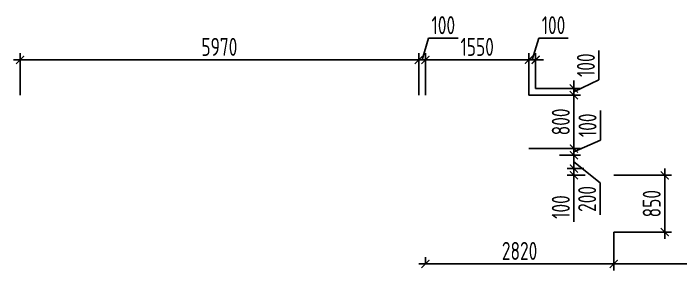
# Model space of a CAD drawing. Header units: millimetres. Extents: x -350007 to 535970, y -888 to 198380.
# Drawn here: x 51792 to 61784, y 104973 to 108826 of the extents above; entities that cross this region are included whole.
import ezdxf

# ---------------------------------------------------------------- set-up
doc = ezdxf.new("R2010")
doc.units = ezdxf.units.MM
doc.layers.add('АР_Размеры нов.', color=15, linetype='Continuous', lineweight=0)
doc.styles.add('ISOCPEUR', font='isocpeur.ttf', dxfattribs={"width": 0.7})
doc.dimstyles.new('R_100', dxfattribs={"dimtxt": 270, "dimasz": 120, "dimexe": 100, "dimexo": 0, "dimgap": 60, "dimtad": 1, "dimdec": 0, "dimrnd": 5, "dimzin": 0, "dimdsep": 46, "dimtxsty": 'ISOCPEUR', "dimblk": 'ARCHTICK', "dimcen": 0, "dimdle": 100, "dimclrd": 256, "dimclre": 256, "dimclrt": 256, "dimadec": 0, "dimazin": 0, "dimtfac": 2, "dimtdec": 0, "dimtofl": 0, "dimtmove": 1, "dimatfit": 3, "dimfxl": 1, "dimtvp": 3, "dimtolj": 1, "dimtzin": 0, "dimarcsym": 0})

# ---------------------------------------------------------------- blocks, each defined once
blk = doc.blocks.new('_ArchTick')
at = {"color": 0, "linetype": 'ByBlock', "const_width": 0.15}
blk.add_lwpolyline([(-0.5, -0.5), (0.5, 0.5)], dxfattribs=at)
blk = doc.blocks.new('*D2397')
at = {"layer": 'АР_Размеры нов.', "lineweight": -2, "ltscale": 500, "transparency": 16777216}
for p, q in [((57962.3, 107600.7), (57962.3, 108229.1)), ((59512.3, 107600.7), (59512.3, 108229.1)), ((57862.3, 108129.1), (59612.3, 108129.1))]:
    blk.add_line(p, q, dxfattribs=at)
at = {"layer": 'АР_Размеры нов.', "lineweight": -2, "ltscale": 500, "transparency": 16777216, "xscale": 120, "yscale": 120, "zscale": 120, "rotation": 180}
blk.add_blockref('_ArchTick', (57962.3, 108129.1), dxfattribs=at)
at = {"layer": 'АР_Размеры нов.', "lineweight": -2, "ltscale": 500, "transparency": 16777216, "xscale": 120, "yscale": 120, "zscale": 120}
blk.add_blockref('_ArchTick', (59512.3, 108129.1), dxfattribs=at)
at = {"layer": 'АР_Размеры нов.', "lineweight": 13, "ltscale": 500, "transparency": 16777216, "insert": (58737.3, 108324.1), "char_height": 270, "attachment_point": 5, "style": 'ISOCPEUR'}
blk.add_mtext('\\A1;1550', dxfattribs=at)
blk = doc.blocks.new('*D2398')
at = {"layer": 'АР_Размеры нов.', "lineweight": -2, "ltscale": 500, "transparency": 16777216}
for p, q in [((59562.3, 108129.1), (59659.8, 108454.1)), ((59659.8, 108454.1), (60101.1, 108454.1)), ((59512.3, 107600.7), (59512.3, 108229.1)), ((59612.3, 107700.7), (59612.3, 108229.1)), ((59512.3, 108129.1), (59392.3, 108129.1)), ((59512.3, 108129.1), (59612.3, 108129.1)), ((59612.3, 108129.1), (59732.3, 108129.1))]:
    blk.add_line(p, q, dxfattribs=at)
at = {"layer": 'АР_Размеры нов.', "lineweight": -2, "ltscale": 500, "transparency": 16777216, "xscale": 120, "yscale": 120, "zscale": 120}
blk.add_blockref('_ArchTick', (59512.3, 108129.1), dxfattribs=at)
at = {"layer": 'АР_Размеры нов.', "lineweight": -2, "ltscale": 500, "transparency": 16777216, "xscale": 120, "yscale": 120, "zscale": 120, "rotation": 180}
blk.add_blockref('_ArchTick', (59612.3, 108129.1), dxfattribs=at)
at = {"layer": 'АР_Размеры нов.', "lineweight": 13, "ltscale": 500, "transparency": 16777216, "insert": (59880.4, 108649.1), "char_height": 270, "attachment_point": 5, "style": 'ISOCPEUR'}
blk.add_mtext('\\A1;100', dxfattribs=at)
blk = doc.blocks.new('*D2399')
at = {"layer": 'АР_Размеры нов.', "lineweight": -2, "ltscale": 500, "transparency": 16777216}
for p, q in [((57912.3, 108129.1), (58009.8, 108454.1)), ((58009.8, 108454.1), (58451.1, 108454.1)), ((57862.3, 107600.7), (57862.3, 108229.1)), ((57962.3, 107600.7), (57962.3, 108229.1)), ((57862.3, 108129.1), (57742.3, 108129.1)), ((57962.3, 108129.1), (57862.3, 108129.1)), ((57962.3, 108129.1), (58082.3, 108129.1))]:
    blk.add_line(p, q, dxfattribs=at)
at = {"layer": 'АР_Размеры нов.', "lineweight": -2, "ltscale": 500, "transparency": 16777216, "xscale": 120, "yscale": 120, "zscale": 120}
blk.add_blockref('_ArchTick', (57862.3, 108129.1), dxfattribs=at)
at = {"layer": 'АР_Размеры нов.', "lineweight": -2, "ltscale": 500, "transparency": 16777216, "xscale": 120, "yscale": 120, "zscale": 120, "rotation": 180}
blk.add_blockref('_ArchTick', (57962.3, 108129.1), dxfattribs=at)
at = {"layer": 'АР_Размеры нов.', "lineweight": 13, "ltscale": 500, "transparency": 16777216, "insert": (58230.4, 108649.1), "char_height": 270, "attachment_point": 5, "style": 'ISOCPEUR'}
blk.add_mtext('\\A1;100', dxfattribs=at)
blk = doc.blocks.new('*D2400')
at = {"layer": 'АР_Размеры нов.', "lineweight": -2, "ltscale": 500, "transparency": 16777216}
for p, q in [((51892.4, 107600.7), (51892.4, 108229.1)), ((57862.3, 107600.7), (57862.3, 108229.1)), ((57962.3, 108129.1), (51792.4, 108129.1))]:
    blk.add_line(p, q, dxfattribs=at)
at = {"layer": 'АР_Размеры нов.', "lineweight": -2, "ltscale": 500, "transparency": 16777216, "xscale": 120, "yscale": 120, "zscale": 120, "rotation": 180}
blk.add_blockref('_ArchTick', (51892.4, 108129.1), dxfattribs=at)
at = {"layer": 'АР_Размеры нов.', "lineweight": -2, "ltscale": 500, "transparency": 16777216, "xscale": 120, "yscale": 120, "zscale": 120}
blk.add_blockref('_ArchTick', (57862.3, 108129.1), dxfattribs=at)
at = {"layer": 'АР_Размеры нов.', "lineweight": 13, "ltscale": 500, "transparency": 16777216, "insert": (54877.3, 108324.1), "char_height": 270, "attachment_point": 5, "style": 'ISOCPEUR'}
blk.add_mtext('\\A1;5970', dxfattribs=at)
blk = doc.blocks.new('*D2401')
at = {"layer": 'АР_Размеры нов.', "lineweight": -2, "ltscale": 500, "transparency": 16777216}
for p, q in [((60184.7, 107700.7), (60184.7, 106700.7)), ((59512.3, 107600.7), (60284.7, 107600.7)), ((59512.3, 106800.7), (60284.7, 106800.7))]:
    blk.add_line(p, q, dxfattribs=at)
at = {"layer": 'АР_Размеры нов.', "lineweight": -2, "ltscale": 500, "transparency": 16777216, "xscale": 120, "yscale": 120, "zscale": 120}
for p, rotation in [((60184.7, 107600.7), 90), ((60184.7, 106800.7), 270)]:
    blk.add_blockref('_ArchTick', p, dxfattribs=dict(at, rotation=rotation))
at = {"layer": 'АР_Размеры нов.', "lineweight": 13, "ltscale": 500, "transparency": 16777216, "insert": (59989.7, 107200.7), "char_height": 270, "attachment_point": 5, "rotation": 90, "style": 'ISOCPEUR'}
blk.add_mtext('\\A1;800', dxfattribs=at)
blk = doc.blocks.new('*D2402')
at = {"layer": 'АР_Размеры нов.', "lineweight": -2, "ltscale": 500, "transparency": 16777216}
for p, q in [((60560.2, 107829.2), (60560.2, 108270.5)), ((60184.7, 107650.7), (60560.2, 107829.2)), ((60184.7, 107700.7), (60184.7, 107820.7)), ((59612.3, 107700.7), (60284.7, 107700.7)), ((60184.7, 107600.7), (60184.7, 107700.7)), ((59512.3, 107600.7), (60284.7, 107600.7)), ((60184.7, 107600.7), (60184.7, 107480.7))]:
    blk.add_line(p, q, dxfattribs=at)
at = {"layer": 'АР_Размеры нов.', "lineweight": -2, "ltscale": 500, "transparency": 16777216, "xscale": 120, "yscale": 120, "zscale": 120}
for p, rotation in [((60184.7, 107700.7), 270), ((60184.7, 107600.7), 90)]:
    blk.add_blockref('_ArchTick', p, dxfattribs=dict(at, rotation=rotation))
at = {"layer": 'АР_Размеры нов.', "lineweight": 13, "ltscale": 500, "transparency": 16777216, "insert": (60365.2, 108049.8), "char_height": 270, "attachment_point": 5, "rotation": 90, "style": 'ISOCPEUR'}
blk.add_mtext('\\A1;100', dxfattribs=at)
blk = doc.blocks.new('*D2540')
at = {"layer": 'АР_Размеры нов.', "lineweight": -2, "ltscale": 500, "transparency": 16777216}
for p, q in [((60584.7, 106929.2), (60584.7, 107370.5)), ((60184.7, 106750.7), (60584.7, 106929.2)), ((60184.7, 106800.7), (60184.7, 106920.7)), ((59970.2, 106800.7), (60284.7, 106800.7)), ((60184.7, 106800.7), (60184.7, 106700.7)), ((59970.2, 106700.7), (60284.7, 106700.7)), ((60184.7, 106700.7), (60184.7, 106580.7))]:
    blk.add_line(p, q, dxfattribs=at)
at = {"layer": 'АР_Размеры нов.', "lineweight": -2, "ltscale": 500, "transparency": 16777216, "xscale": 120, "yscale": 120, "zscale": 120}
for p, rotation in [((60184.7, 106800.7), 270), ((60184.7, 106700.7), 90)]:
    blk.add_blockref('_ArchTick', p, dxfattribs=dict(at, rotation=rotation))
at = {"layer": 'АР_Размеры нов.', "lineweight": 13, "ltscale": 500, "transparency": 16777216, "insert": (60389.7, 107149.8), "char_height": 270, "attachment_point": 5, "rotation": 90, "style": 'ISOCPEUR'}
blk.add_mtext('\\A1;100', dxfattribs=at)
blk = doc.blocks.new('*D2541')
at = {"layer": 'АР_Размеры нов.', "lineweight": -2, "ltscale": 500, "transparency": 16777216}
for p, q in [((60184.7, 106800.7), (60184.7, 106400.7)), ((59970.2, 106700.7), (60284.7, 106700.7)), ((60184.7, 106600.7), (60579, 106286.1)), ((60336.8, 106500.7), (60084.7, 106500.7)), ((60579, 106286.1), (60579, 105807))]:
    blk.add_line(p, q, dxfattribs=at)
at = {"layer": 'АР_Размеры нов.', "lineweight": -2, "ltscale": 500, "transparency": 16777216, "xscale": 120, "yscale": 120, "zscale": 120}
for p, rotation in [((60184.7, 106700.7), 90), ((60184.7, 106500.7), 270)]:
    blk.add_blockref('_ArchTick', p, dxfattribs=dict(at, rotation=rotation))
at = {"layer": 'АР_Размеры нов.', "lineweight": 13, "ltscale": 500, "transparency": 16777216, "insert": (60384, 106046.6), "char_height": 270, "attachment_point": 5, "rotation": 90, "style": 'ISOCPEUR'}
blk.add_mtext('\\A1;200', dxfattribs=at)
blk = doc.blocks.new('*D2542')
at = {"layer": 'АР_Размеры нов.', "lineweight": -2, "ltscale": 500, "transparency": 16777216}
for p, q in [((60184.7, 106500.7), (60184.7, 106620.7)), ((60336.8, 106500.7), (60084.7, 106500.7)), ((60184.7, 106500.7), (60184.7, 106400.7)), ((60354.7, 106400.7), (60084.7, 106400.7)), ((60184.7, 106400.7), (60184.7, 106280.7)), ((60184.7, 105704.5), (60184.7, 106400.7))]:
    blk.add_line(p, q, dxfattribs=at)
at = {"layer": 'АР_Размеры нов.', "lineweight": -2, "ltscale": 500, "transparency": 16777216, "xscale": 120, "yscale": 120, "zscale": 120}
for p, rotation in [((60184.7, 106500.7), 270), ((60184.7, 106400.7), 90)]:
    blk.add_blockref('_ArchTick', p, dxfattribs=dict(at, rotation=rotation))
at = {"layer": 'АР_Размеры нов.', "lineweight": 13, "ltscale": 500, "transparency": 16777216, "insert": (59989.7, 105925.2), "char_height": 270, "attachment_point": 5, "rotation": 90, "style": 'ISOCPEUR'}
blk.add_mtext('\\A1;100', dxfattribs=at)
blk = doc.blocks.new('*D3637')
at = {"layer": 'АР_Размеры нов.', "lineweight": -2, "transparency": 16777216}
for p, q in [((60782.3, 105550.7), (60782.3, 104972.7)), ((57962.3, 105063), (57962.3, 105172.7)), ((57862.3, 105072.7), (60882.3, 105072.7))]:
    blk.add_line(p, q, dxfattribs=at)
at = {"layer": 'АР_Размеры нов.', "lineweight": -2, "transparency": 16777216, "xscale": 120, "yscale": 120, "zscale": 120, "rotation": 180}
blk.add_blockref('_ArchTick', (57962.3, 105072.7), dxfattribs=at)
at = {"layer": 'АР_Размеры нов.', "lineweight": -2, "transparency": 16777216, "xscale": 120, "yscale": 120, "zscale": 120}
blk.add_blockref('_ArchTick', (60782.3, 105072.7), dxfattribs=at)
at = {"layer": 'АР_Размеры нов.', "transparency": 16777216, "insert": (59372.3, 105267.7), "char_height": 270, "attachment_point": 5, "style": 'ISOCPEUR'}
blk.add_mtext('\\A1;2820', dxfattribs=at)
blk = doc.blocks.new('*D3638')
at = {"layer": 'АР_Размеры нов.', "lineweight": -2, "transparency": 16777216}
for p, q in [((60782.3, 105550.7), (60782.3, 104972.7)), ((66722.4, 105550.7), (66722.4, 104972.7)), ((60682.3, 105072.7), (66822.4, 105072.7))]:
    blk.add_line(p, q, dxfattribs=at)
at = {"layer": 'АР_Размеры нов.', "lineweight": -2, "transparency": 16777216, "xscale": 120, "yscale": 120, "zscale": 120, "rotation": 180}
blk.add_blockref('_ArchTick', (60782.3, 105072.7), dxfattribs=at)
at = {"layer": 'АР_Размеры нов.', "lineweight": -2, "transparency": 16777216, "xscale": 120, "yscale": 120, "zscale": 120}
blk.add_blockref('_ArchTick', (66722.4, 105072.7), dxfattribs=at)
at = {"layer": 'АР_Размеры нов.', "transparency": 16777216, "insert": (63752.3, 105267.7), "char_height": 270, "attachment_point": 5, "style": 'ISOCPEUR'}
blk.add_mtext('\\A1;5940', dxfattribs=at)
blk = doc.blocks.new('*D3640')
at = {"layer": 'АР_Размеры нов.', "lineweight": -2, "transparency": 16777216}
for p, q in [((61546.1, 105450.7), (61546.1, 106500.7)), ((60782.3, 106400.7), (61646.1, 106400.7)), ((60782.3, 105550.7), (61646.1, 105550.7))]:
    blk.add_line(p, q, dxfattribs=at)
at = {"layer": 'АР_Размеры нов.', "lineweight": -2, "transparency": 16777216, "xscale": 120, "yscale": 120, "zscale": 120}
for p, rotation in [((61546.1, 106400.7), 90), ((61546.1, 105550.7), 270)]:
    blk.add_blockref('_ArchTick', p, dxfattribs=dict(at, rotation=rotation))
at = {"layer": 'АР_Размеры нов.', "transparency": 16777216, "insert": (61351.1, 105975.7), "char_height": 270, "attachment_point": 5, "rotation": 90, "style": 'ISOCPEUR'}
blk.add_mtext('\\A1;850', dxfattribs=at)

msp = doc.modelspace()

# ---------------------------------------------------------------- dimensions: what is measured, and where the dimension line sits
at = {"layer": 'АР_Размеры нов.', "lineweight": 13, "ltscale": 500}
for base, p1, p2, picture, middle in [((57862.3, 108129.1), (57962.3, 107600.7), (57862.3, 107600.7), '*D2399', (58069.8, 108649.1)), ((59612.3, 108129.1), (59512.3, 107600.7), (59612.3, 107700.7), '*D2398', (59719.8, 108649.1)), ((51892.4, 108129.1), (57862.3, 107600.7), (51892.4, 107600.7), '*D2400', (54877.3, 108324.1)), ((59512.3, 108129.1), (57962.3, 107600.7), (59512.3, 107600.7), '*D2397', (58737.3, 108324.1))]:
    dim = msp.add_linear_dim(base=base, p1=p1, p2=p2, dimstyle='R_100', override={"dimpost": '\\X'}, dxfattribs=at)
    dim.commit()
    dim.dimension.update_dxf_attribs({"geometry": picture, "text_midpoint": middle})
for base, p1, p2, picture, middle in [((60184.7, 107700.7), (59512.3, 107600.7), (59612.3, 107700.7), '*D2402', (60560.2, 107889.2)), ((60184.7, 106700.7), (59970.2, 106800.7), (59970.2, 106700.7), '*D2540', (60584.7, 106989.2)), ((60184.7, 106500.7), (59970.2, 106700.7), (60336.8, 106500.7), '*D2541', (60579, 106226.1)), ((60184.7, 106400.7), (60336.8, 106500.7), (60354.7, 106400.7), '*D2542', (60225.2, 105925.2))]:
    dim = msp.add_linear_dim(base=base, p1=p1, p2=p2, angle=90, dimstyle='R_100', override={"dimpost": '\\X'}, dxfattribs=at)
    dim.commit()
    dim.dimension.update_dxf_attribs({"geometry": picture, "text_midpoint": middle, "dimtype": 160})
dim = msp.add_linear_dim(base=(60184.7, 106800.7), p1=(59512.3, 107600.7), p2=(59512.3, 106800.7), angle=90, dimstyle='R_100', override={"dimpost": '\\X'}, dxfattribs=at)
dim.commit()
dim.dimension.update_dxf_attribs({"geometry": '*D2401', "text_midpoint": (59989.7, 107200.7)})
at = {"layer": 'АР_Размеры нов.'}
dim = msp.add_linear_dim(base=(61546.1, 106400.7), p1=(60782.3, 105550.7), p2=(60782.3, 106400.7), angle=90, dimstyle='R_100', override={"dimpost": '\\X'}, dxfattribs=at)
dim.commit()
dim.dimension.update_dxf_attribs({"geometry": '*D3640', "text_midpoint": (61351.1, 105975.7)})
for base, p1, p2, picture, middle in [((60782.3, 105072.7), (57962.3, 105063), (60782.3, 105550.7), '*D3637', (59372.3, 105267.7)), ((66722.4, 105072.7), (60782.3, 105550.7), (66722.4, 105550.7), '*D3638', (63752.3, 105267.7))]:
    dim = msp.add_linear_dim(base=base, p1=p1, p2=p2, dimstyle='R_100', override={"dimpost": '\\X'}, dxfattribs=at)
    dim.commit()
    dim.dimension.update_dxf_attribs({"geometry": picture, "text_midpoint": middle})

doc.saveas('drawing.dxf')
